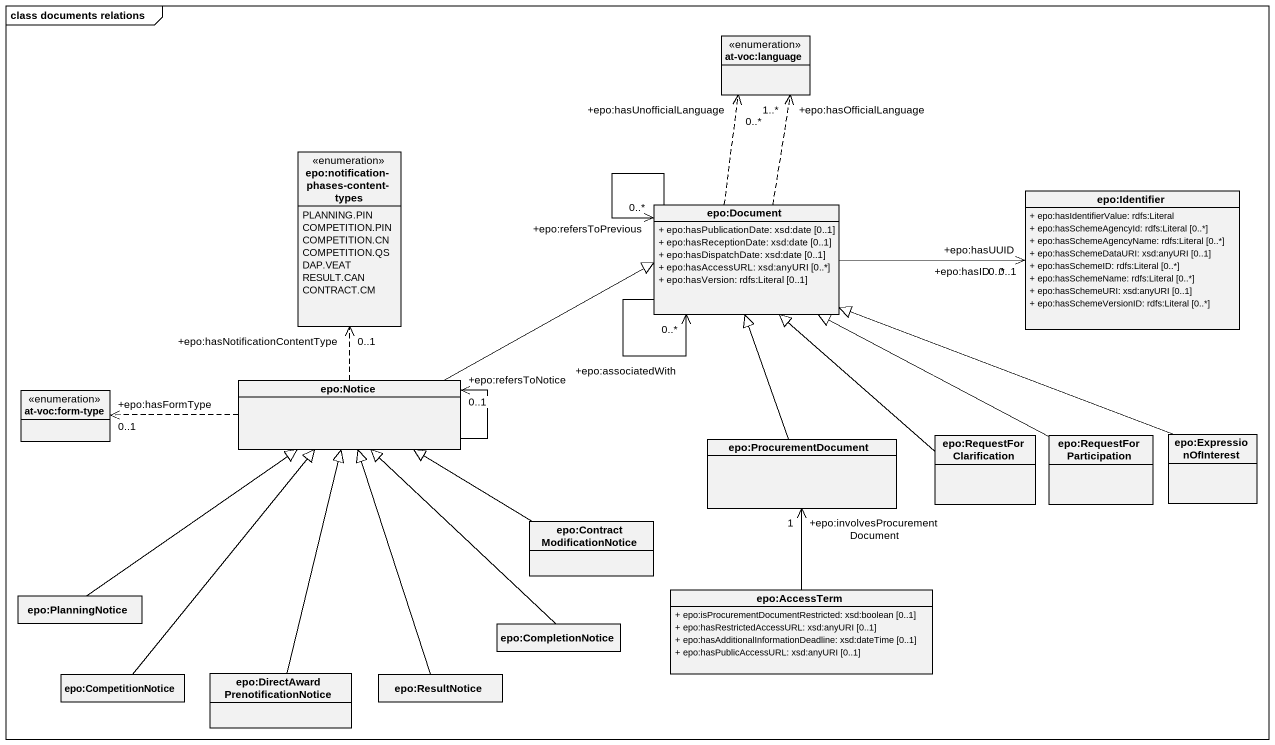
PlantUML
@startuml
mainframe class documents relations
hide circle
hide empty members
skinparam classAttributeIconSize 0
enum "at-voc:language" as at_voc_language
enum "epo:notification-phases-content-types" as epo_notification_phases {
  PLANNING.PIN
  COMPETITION.PIN
  COMPETITION.CN
  COMPETITION.QS
  DAP.VEAT
  RESULT.CAN
  CONTRACT.CM
}
class "epo:Document" as epo_Document {
  + epo:hasPublicationDate: xsd:date [0..1]
  + epo:hasReceptionDate: xsd:date [0..1]
  + epo:hasDispatchDate: xsd:date [0..1]
  + epo:hasAccessURL: xsd:anyURI [0..*]
  + epo:hasVersion: rdfs:Literal [0..1]
}
class "epo:Identifier" as epo_Identifier {
  + epo:hasIdentifierValue: rdfs:Literal
  + epo:hasSchemeAgencyId: rdfs:Literal [0..*]
  + epo:hasSchemeAgencyName: rdfs:Literal [0..*]
  + epo:hasSchemeDataURI: xsd:anyURI [0..1]
  + epo:hasSchemeID: rdfs:Literal [0..*]
  + epo:hasSchemeName: rdfs:Literal [0..*]
  + epo:hasSchemeURI: xsd:anyURI [0..1]
  + epo:hasSchemeVersionID: rdfs:Literal [0..*]
}
enum "at-voc:form-type" as at_voc_form_type
class "epo:Notice" as epo_Notice
class "epo:RequestForClarification" as epo_RequestForClarification
class "epo:RequestForParticipation" as epo_RequestForParticipation
class "epo:ExpressionOfInterest" as epo_ExpressionOfInterest
class "epo:ProcurementDocument" as epo_ProcurementDocument
class "epo:ContractModificationNotice" as epo_ContractModificationNoti
class "epo:PlanningNotice" as epo_PlanningNotice
class "epo:AccessTerm" as epo_AccessTerm {
  + epo:isProcurementDocumentRestricted: xsd:boolean [0..1]
  + epo:hasRestrictedAccessURL: xsd:anyURI [0..1]
  + epo:hasAdditionalInformationDeadline: xsd:dateTime [0..1]
  + epo:hasPublicAccessURL: xsd:anyURI [0..1]
}
class "epo:CompletionNotice" as epo_CompletionNotice
class "epo:CompetitionNotice" as epo_CompetitionNotice
class "epo:DirectAwardPrenotificationNotice" as epo_DirectAwardPrenotificati
class "epo:ResultNotice" as epo_ResultNotice
epo_Document .up.> "+epo:hasOfficialLanguage\n1..*" at_voc_language
epo_Document .up.> "+epo:hasUnofficialLanguage\n0..*" at_voc_language
epo_Document --> "+epo:associatedWith\n0..*" epo_Document
epo_Document --> "+epo:refersToPrevious\n0..*" epo_Document
epo_Document -right-> "+epo:hasUUID\n0..1" epo_Identifier
epo_Document -right-> "+epo:hasID\n0..*" epo_Identifier
epo_Notice .up.> "+epo:hasNotificationContentType\n0..1" epo_notification_phases
epo_Notice -right-|> epo_Document
epo_Notice .left.> "+epo:hasFormType\n0..1" at_voc_form_type
epo_Notice --> "+epo:refersToNotice\n0..1" epo_Notice
epo_RequestForClarification -up-|> epo_Document
epo_RequestForParticipation -left-|> epo_Document
epo_ExpressionOfInterest -left-|> epo_Document
epo_ProcurementDocument -up-|> epo_Document
epo_ContractModificationNoti -left-|> epo_Notice
epo_PlanningNotice -up-|> epo_Notice
epo_AccessTerm -up-> "+epo:involvesProcurementDocument\n1" epo_ProcurementDocument
epo_CompletionNotice -up-|> epo_Notice
epo_CompetitionNotice -up-|> epo_Notice
epo_DirectAwardPrenotificati -up-|> epo_Notice
epo_ResultNotice -up-|> epo_Notice
@enduml
